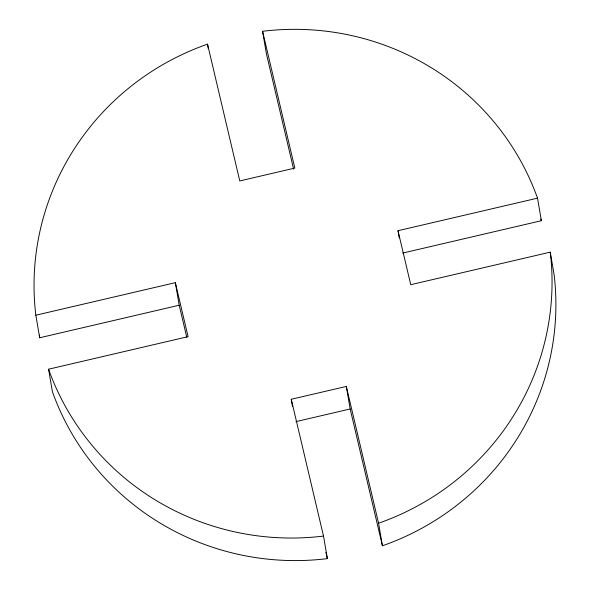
<?xml version="1.0" encoding="UTF-8"?>
<svg xmlns="http://www.w3.org/2000/svg" width="590" height="590" viewBox="0 0 590 590"><rect width="100%" height="100%" fill="white"/><g stroke="black" fill="none" stroke-linecap="round" stroke-linejoin="round"><path stroke-width="0.89" d="M175.348 282.669L179.205 305.222L39.692 337.768L35.835 315.215L175.348 282.669L188.077 336.654L48.564 369.207L52.422 391.76A259.143 254.209 -9.7 0 0 327.369 558.627L323.512 536.074L291.254 399.275L346.315 386.428L378.574 523.227L382.423 545.779A259.143 254.209 -9.7 0 0 554.106 274.704L550.249 252.151L410.743 284.697L398.007 230.712L537.52 198.159L541.377 220.712L402.734 253.066M295.974 421.621L350.165 408.981L346.315 386.428M537.52 198.159A259.143 254.209 -9.7 0 0 262.572 31.292L294.83 168.091L239.776 180.938L207.518 44.139A259.143 254.209 -9.7 0 0 35.835 315.215M293.628 169.19L266.429 53.845L262.572 31.292M350.165 408.981L382.423 545.779M325.894 552.365L327.369 558.627M179.205 305.222L186.757 337.274M398.007 230.712L399.246 237.932M291.254 399.275L292.493 406.488M207.518 44.139L208.285 48.653M39.692 337.768A259.143 254.209 -9.7 0 1 39.375 335.039M540.75 218.993A259.143 254.209 -9.7 0 1 541.377 220.712M550.249 252.151A259.143 254.209 -9.7 0 1 378.574 523.227M323.512 536.074A259.143 254.209 -9.7 0 1 48.564 369.207"/></g></svg>
